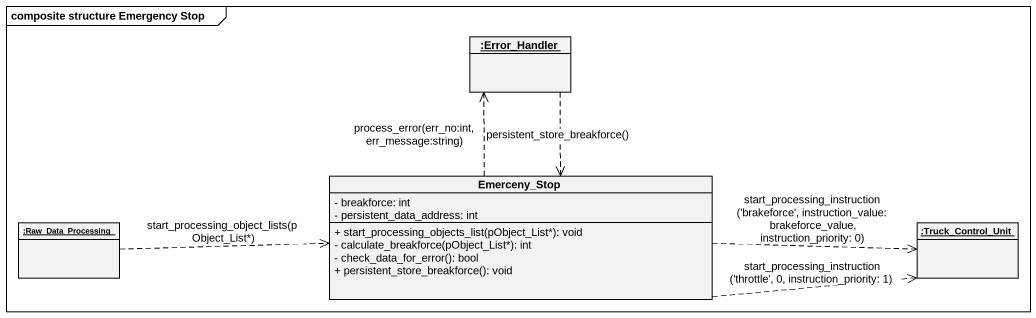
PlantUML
@startuml
mainframe composite structure Emergency Stop
hide circle
hide empty members
skinparam classAttributeIconSize 0
object ":Error_Handler" as Error_Handler
class Emerceny_Stop {
  - breakforce: int
  - persistent_data_address: int
  + start_processing_objects_list(pObject_List*): void
  - calculate_breakforce(pObject_List*): int
  - check_data_for_error(): bool
  + persistent_store_breakforce(): void
}
object ":Raw_Data_Processing" as Raw_Data_Processing
object ":Truck_Control_Unit" as Truck_Control_Unit
Error_Handler ..> Emerceny_Stop : persistent_store_breakforce()
Emerceny_Stop .up.> Error_Handler : process_error(err_no:int, err_message:string)
Emerceny_Stop .right.> Truck_Control_Unit : start_processing_instruction ('brakeforce', instruction_value: brakeforce_value, instruction_priority: 0)
Emerceny_Stop .right.> Truck_Control_Unit : start_processing_instruction ('throttle', 0, instruction_priority: 1)
Raw_Data_Processing .right.> Emerceny_Stop : start_processing_object_lists(pObject_List*)
@enduml
